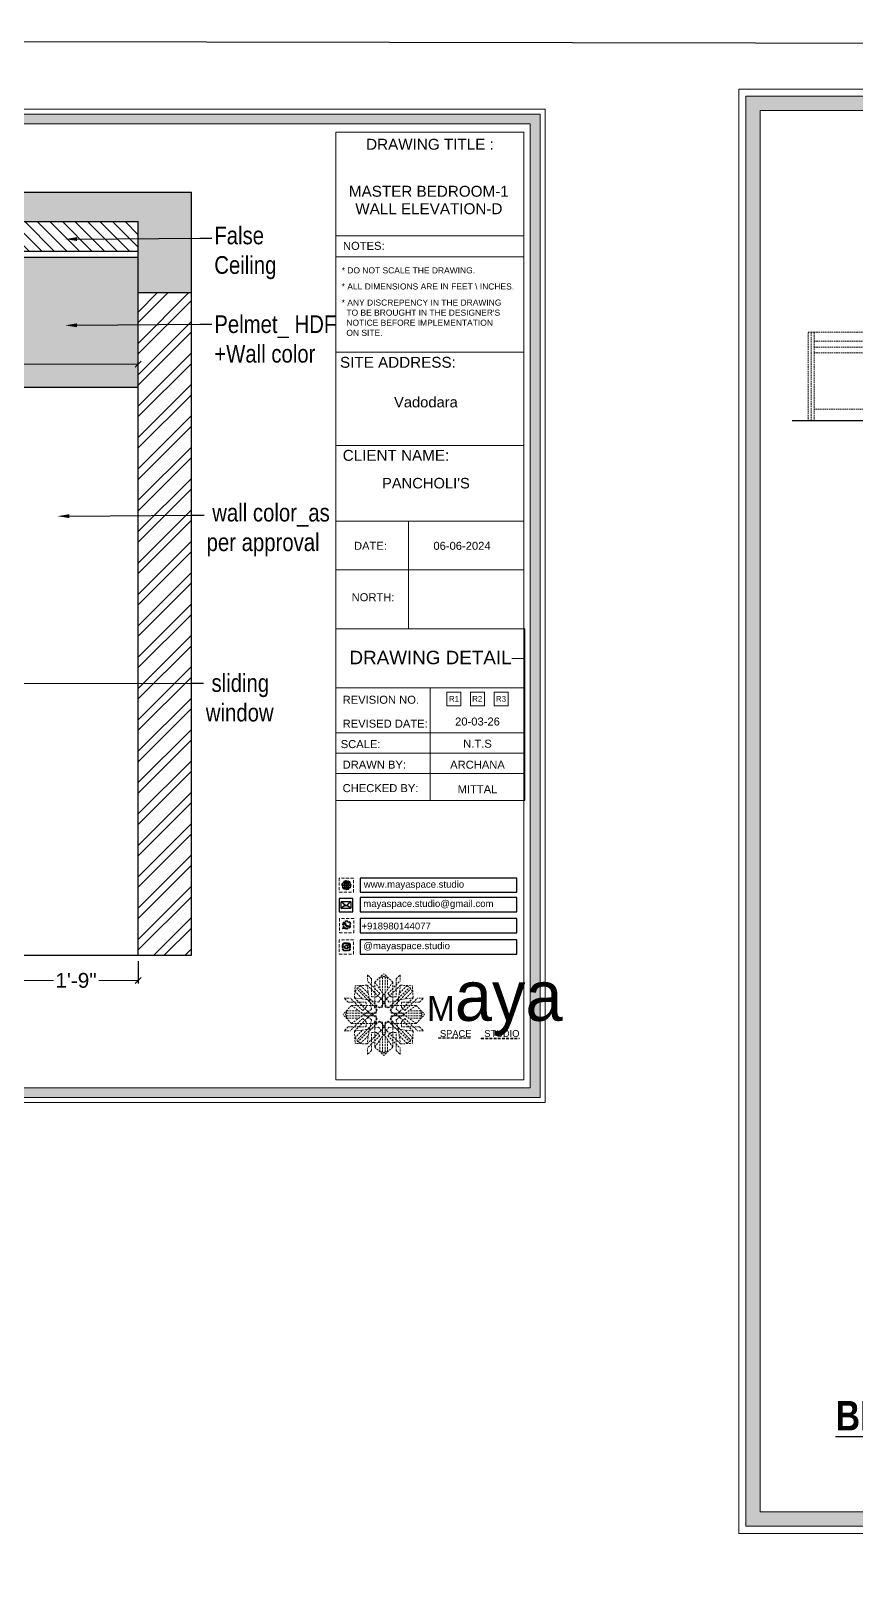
# Model space of a CAD drawing. Header units: millimetres. Extents: x 56222 to 3066687, y -650199 to -121287.
# Drawn here: x 131956.1 to 132095.6, y -184095.8 to -183835.7 of the extents above; entities that cross this region are included whole.
import ezdxf
from ezdxf import colors
from ezdxf.entities.mleader import LeaderData, LeaderLine
from ezdxf.enums import TextEntityAlignment as Align
from ezdxf.math import Vec2, Vec3

# ---------------------------------------------------------------- set-up
doc = ezdxf.new("R2010")
doc.units = ezdxf.units.MM
doc.header["$MEASUREMENT"] = 0
doc.header["$PDMODE"] = 35
for name, pattern in [('CENTER', [2, 1.25, -0.25, 0.25, -0.25]), ('DASHED2', [0.375, 0.25, -0.125]), ('DASHEDX2', [1.5, 1, -0.5])]:
    doc.linetypes.add(name, pattern=pattern)
doc.layers.get('Defpoints').update_dxf_attribs({"color": 220})
doc.layers.add('AR HATCH-7', color=7, linetype='Continuous')
for name, color, linetype, lineweight in [('dim05', 1, 'Continuous', 13), ('Dimension', 10, 'DASHEDX2', 20), ('FURNITURE', 32, 'Continuous', 9), ('GROUND FLOOR  ( HATCH )', 251, 'Continuous', 9), ('Labelling', 1, 'Continuous', 25), ('NAME PLATE', 7, 'Continuous', 25), ('SECTION ( SLAB PLine )', 104, 'Continuous', 30), ('Text', 7, 'Continuous', 15), ('TILE', 14, 'Continuous', 9), ('wall', 7, 'Continuous', 30), ('XX~SLAB ( BEAM )~ ( DIM )', 7, 'Continuous', 9)]:
    doc.layers.add(name, color=color, linetype=linetype, lineweight=lineweight)
doc.styles.add('Arial', font='arial.ttf')
doc.styles.get("Standard").update_dxf_attribs({"font": 'arial.ttf', "height": 6})
doc.styles.add('style4', font='ARIALN.TTF')
doc.dimstyles.new('ISO-25', dxfattribs={"dimtxt": 2.5, "dimasz": 1, "dimexe": 0.5, "dimexo": 1, "dimtad": 0, "dimdec": 1, "dimlunit": 4, "dimtxsty": 'Standard', "dimblk": 'OBLIQUE', "dimcen": 2.5, "dimclrd": 1, "dimclre": 1, "dimclrt": 5, "dimadec": 0, "dimazin": 0, "dimtfac": 1, "dimtdec": 1, "dimtmove": 0, "dimatfit": 3, "dimfxl": 1, "dimlwd": -1, "dimarcsym": 0})

# ---------------------------------------------------------------- blocks, each defined once
blk = doc.blocks.new('_Oblique')
at = {"layer": 'wall', "color": 0, "lineweight": -2}
blk.add_line((-0.5, -0.5), (0.5, 0.5), dxfattribs=at)
blk = doc.blocks.new('*D165')
at = {"layer": 'Defpoints', "color": 0, "lineweight": 30, "transparency": 16777216}
for p in [(131953.24, -183992.01), (131974.24, -183992.01), (131974.24, -183996.29)]:
    blk.add_point(p, dxfattribs=at)
at = {"layer": 'dim05', "color": 1, "linetype": 'Continuous', "lineweight": -2, "transparency": 16777216}
for p, q in [((131953.24, -183993.01), (131953.24, -183996.79)), ((131974.24, -183993.01), (131974.24, -183996.79))]:
    blk.add_line(p, q, dxfattribs=at)
at = {"layer": 'dim05', "color": 1, "linetype": 'Continuous', "transparency": 16777216}
for p, q in [((131953.24, -183996.29), (131959.91, -183996.29)), ((131974.24, -183996.29), (131967.57, -183996.29))]:
    blk.add_line(p, q, dxfattribs=at)
at = {"layer": 'dim05', "color": 1, "transparency": 16777216, "rotation": 180}
blk.add_blockref('_Oblique', (131953.24, -183996.29), dxfattribs=at)
at = {"layer": 'dim05', "color": 1, "transparency": 16777216}
blk.add_blockref('_Oblique', (131974.24, -183996.29), dxfattribs=at)
at = {"layer": 'dim05', "color": 5, "lineweight": 25, "transparency": 16777216, "insert": (131963.74, -183996.29), "char_height": 2.5, "attachment_point": 5, "style": 'Arial'}
blk.add_mtext('1\'-9"', dxfattribs=at)
blk = doc.blocks.new('FSFSF')
at = {"color": 42, "lineweight": 5, "true_color": 0xe0ac11}
for p, q in [((28593.19, 131.45), (28593.54, 137.71)), ((28599.8, 138.06), (28593.54, 137.71)), ((28596.24, 137.86), (28595.12, 136.69)), ((28596.24, 137.86), (28600.47, 133.65)), ((28601.03, 130), (28599.8, 138.06)), ((28599.8, 138.05), (28608.58, 129.56)), ((28600.03, 143.51), (28600.03, 140.16)), ((28602.15, 141.41), (28600.03, 143.51)), ((28606.47, 133.76), (28600.03, 140.16)), ((28602.15, 141.41), (28602.15, 131.95)), ((28603.86, 139.69), (28608.58, 144.08)), ((28603.86, 126.58), (28603.86, 139.69)), ((28603.86, 139.69), (28608.58, 133.02)), ((28607.9, 142.22), (28606.58, 142.22)), ((28606.58, 142.22), (28606.58, 135.84)), ((28607.9, 142.22), (28608.58, 142.85)), ((28607.9, 142.22), (28607.9, 126.58)), ((28613.31, 139.69), (28608.58, 144.08)), ((28609.27, 142.22), (28608.59, 142.85)), ((28613.31, 139.69), (28608.59, 133.02)), ((28617.37, 138.05), (28608.59, 129.56)), ((28609.27, 142.22), (28609.27, 126.58)), ((28609.27, 142.22), (28610.59, 142.22)), ((28610.59, 142.22), (28610.59, 135.84)), ((28610.7, 133.76), (28617.14, 140.16)), ((28613.31, 126.58), (28613.31, 139.69)), ((28615.02, 141.41), (28617.14, 143.51)), ((28615.02, 141.41), (28615.02, 131.95)), ((28616.14, 130), (28617.37, 138.06)), ((28620.93, 137.86), (28616.7, 133.65)), ((28617.14, 143.51), (28617.14, 140.16)), ((28617.37, 138.06), (28623.63, 137.71)), ((28620.93, 137.86), (28622.05, 136.69)), ((28624, 131.45), (28623.65, 137.71)), ((28587.73, 131.22), (28591.08, 131.22)), ((28589.84, 129.1), (28587.73, 131.22)), ((28597.49, 124.78), (28591.08, 131.22)), ((28593.19, 131.45), (28601.69, 122.67)), ((28601.25, 130.22), (28593.19, 131.45)), ((28593.39, 135), (28594.56, 136.12)), ((28593.39, 135), (28597.6, 130.78)), ((28595.12, 136.69), (28594.53, 136.69)), ((28594.56, 136.12), (28594.56, 136.71)), ((28605.17, 124.98), (28594.56, 136.12)), ((28606.27, 126.08), (28595.12, 136.69)), ((28605.86, 129.18), (28601.03, 130)), ((28602.07, 125.39), (28601.25, 130.22)), ((28604.75, 131.95), (28602.15, 131.95)), ((28606.47, 133.76), (28604.75, 131.95)), ((28605.86, 129.18), (28608.58, 133.02)), ((28607.9, 128.92), (28608.58, 129.56)), ((28611.31, 129.18), (28608.59, 133.02)), ((28609.27, 128.92), (28608.59, 129.56)), ((28610.7, 133.76), (28612.42, 131.95)), ((28610.9, 126.08), (28622.05, 136.69)), ((28611.31, 129.18), (28616.14, 130)), ((28612.02, 124.98), (28622.62, 136.12)), ((28612.42, 131.95), (28615.02, 131.95)), ((28615.12, 125.39), (28615.94, 130.22)), ((28623.99, 131.45), (28615.5, 122.67)), ((28615.94, 130.22), (28624, 131.45)), ((28623.8, 135), (28619.59, 130.78)), ((28619.7, 124.78), (28626.1, 131.22)), ((28622.05, 136.69), (28622.64, 136.69)), ((28622.62, 136.12), (28622.62, 136.71)), ((28623.8, 135), (28622.62, 136.12)), ((28629.45, 131.22), (28626.1, 131.22)), ((28627.34, 129.1), (28629.45, 131.22)), ((28591.56, 127.39), (28587.17, 122.66)), ((28591.56, 117.94), (28587.17, 122.66)), ((28589.03, 123.35), (28588.4, 122.67)), ((28589.03, 121.98), (28588.4, 122.65)), ((28589.03, 123.35), (28589.03, 124.67)), ((28589.03, 124.67), (28595.4, 124.67)), ((28589.03, 123.35), (28604.66, 123.35)), ((28589.03, 121.98), (28604.66, 121.98)), ((28589.03, 121.98), (28589.03, 120.66)), ((28589.84, 129.1), (28599.29, 129.1)), ((28604.66, 127.39), (28591.56, 127.39)), ((28591.56, 127.39), (28598.23, 122.67)), ((28591.56, 117.94), (28598.23, 122.65)), ((28593.19, 113.88), (28601.69, 122.65)), ((28597.49, 124.78), (28599.29, 126.5)), ((28602.07, 125.39), (28598.23, 122.67)), ((28602.07, 119.94), (28598.23, 122.65)), ((28599.29, 126.5), (28599.29, 129.1)), ((28602.33, 123.35), (28601.69, 122.67)), ((28602.33, 121.98), (28601.69, 122.65)), ((28602.33, 123.35), (28602.97, 122.67)), ((28602.33, 121.98), (28602.97, 122.65)), ((28605.17, 124.98), (28602.97, 122.67)), ((28605.17, 120.35), (28602.97, 122.65)), ((28603.68, 126.54), (28603.68, 127.39)), ((28604.66, 126.54), (28603.68, 126.54)), ((28604.71, 127.57), (28603.86, 127.57)), ((28607.9, 126.58), (28603.86, 126.58)), ((28604.66, 123.35), (28604.66, 127.39)), ((28604.66, 121.98), (28604.66, 117.94)), ((28604.7, 126.58), (28604.71, 127.57)), ((28606.27, 126.08), (28608.58, 128.27)), ((28607.9, 128.92), (28608.58, 128.27)), ((28609.27, 128.92), (28608.59, 128.27)), ((28610.9, 126.08), (28608.59, 128.27)), ((28609.27, 126.58), (28613.31, 126.58)), ((28612.02, 124.98), (28614.21, 122.67)), ((28612.02, 120.35), (28614.21, 122.65)), ((28612.46, 126.58), (28612.46, 127.57)), ((28612.46, 127.57), (28613.31, 127.57)), ((28612.52, 123.35), (28612.52, 127.39)), ((28612.52, 127.39), (28625.63, 127.39)), ((28612.52, 126.54), (28613.51, 126.54)), ((28628.16, 123.35), (28612.52, 123.35)), ((28612.52, 121.98), (28612.52, 117.94)), ((28628.16, 121.98), (28612.52, 121.98)), ((28613.51, 126.54), (28613.51, 127.39)), ((28614.85, 123.35), (28614.21, 122.67)), ((28614.85, 121.98), (28614.21, 122.65)), ((28614.85, 123.35), (28615.5, 122.67)), ((28614.85, 121.98), (28615.5, 122.65)), ((28615.12, 125.39), (28618.96, 122.67)), ((28615.12, 119.94), (28618.96, 122.65)), ((28623.99, 113.88), (28615.5, 122.65)), ((28627.34, 129.1), (28617.89, 129.1)), ((28617.89, 126.5), (28617.89, 129.1)), ((28619.7, 124.78), (28617.89, 126.5)), ((28625.63, 127.39), (28618.96, 122.67)), ((28625.63, 117.94), (28618.96, 122.65)), ((28628.16, 124.67), (28621.78, 124.67)), ((28625.63, 127.39), (28630.02, 122.66)), ((28625.63, 117.94), (28630.02, 122.66)), ((28628.16, 123.35), (28628.16, 124.67)), ((28628.16, 123.35), (28628.78, 122.67)), ((28628.16, 121.98), (28628.78, 122.65)), ((28628.16, 121.98), (28628.16, 120.66)), ((28589.84, 116.23), (28587.73, 114.11)), ((28587.73, 114.11), (28591.08, 114.11)), ((28589.03, 120.66), (28595.4, 120.66)), ((28589.84, 116.23), (28599.29, 116.23)), ((28597.49, 120.54), (28591.08, 114.11)), ((28604.66, 117.94), (28591.56, 117.94)), ((28601.25, 115.1), (28593.19, 113.87)), ((28593.19, 113.87), (28593.54, 107.62)), ((28593.39, 110.32), (28597.6, 114.55)), ((28605.17, 120.35), (28594.56, 109.2)), ((28606.27, 119.15), (28595.12, 108.54)), ((28597.49, 120.54), (28599.29, 118.83)), ((28599.29, 118.83), (28599.29, 116.23)), ((28599.8, 107.17), (28608.58, 115.67)), ((28601.03, 115.23), (28599.8, 107.17)), ((28605.86, 116.05), (28601.03, 115.23)), ((28602.07, 119.94), (28601.25, 115.1)), ((28602.15, 103.82), (28602.15, 113.27)), ((28604.75, 113.27), (28602.15, 113.27)), ((28604.66, 118.78), (28603.68, 118.78)), ((28603.68, 118.78), (28603.68, 117.94)), ((28607.9, 118.65), (28603.86, 118.65)), ((28603.86, 118.65), (28603.86, 105.54)), ((28604.71, 117.66), (28603.86, 117.66)), ((28604.7, 118.65), (28604.71, 117.66)), ((28606.47, 111.47), (28604.75, 113.27)), ((28605.86, 116.05), (28608.58, 112.21)), ((28606.27, 119.15), (28608.58, 116.96)), ((28607.9, 103.01), (28607.9, 118.65)), ((28607.9, 116.31), (28608.58, 116.96)), ((28607.9, 116.31), (28608.58, 115.67)), ((28610.9, 119.15), (28608.59, 116.96)), ((28609.27, 116.31), (28608.59, 116.96)), ((28609.27, 116.31), (28608.59, 115.67)), ((28611.31, 116.05), (28608.59, 112.21)), ((28617.37, 107.17), (28608.59, 115.67)), ((28609.27, 118.65), (28613.31, 118.65)), ((28609.27, 103.01), (28609.27, 118.65)), ((28610.7, 111.47), (28612.42, 113.27)), ((28610.9, 119.15), (28622.05, 108.54)), ((28611.31, 116.05), (28616.14, 115.23)), ((28612.02, 120.35), (28622.62, 109.2)), ((28612.42, 113.27), (28615.02, 113.27)), ((28612.46, 118.65), (28612.46, 117.66)), ((28612.46, 117.66), (28613.31, 117.66)), ((28612.52, 118.78), (28613.51, 118.78)), ((28612.52, 117.94), (28625.63, 117.94)), ((28613.31, 118.65), (28613.31, 105.54)), ((28613.51, 118.78), (28613.51, 117.94)), ((28615.02, 103.82), (28615.02, 113.27)), ((28615.12, 119.94), (28615.94, 115.1)), ((28615.94, 115.1), (28624, 113.87)), ((28616.14, 115.23), (28617.37, 107.17)), ((28619.7, 120.54), (28617.89, 118.83)), ((28617.89, 118.83), (28617.89, 116.23)), ((28627.34, 116.23), (28617.89, 116.23)), ((28623.8, 110.32), (28619.59, 114.55)), ((28619.7, 120.54), (28626.1, 114.11)), ((28628.16, 120.66), (28621.78, 120.66)), ((28624, 113.87), (28623.65, 107.62)), ((28629.45, 114.11), (28626.1, 114.11)), ((28627.34, 116.23), (28629.45, 114.11)), ((28593.39, 110.32), (28594.56, 109.2)), ((28599.8, 107.17), (28593.54, 107.52)), ((28595.12, 108.54), (28594.53, 108.54)), ((28594.56, 109.2), (28594.56, 108.61)), ((28596.24, 107.37), (28595.12, 108.54)), ((28596.24, 107.37), (28600.47, 111.58)), ((28606.47, 111.47), (28600.03, 105.07)), ((28603.86, 105.54), (28608.58, 112.21)), ((28603.86, 105.54), (28608.58, 101.15)), ((28606.58, 103.01), (28606.58, 109.38)), ((28613.31, 105.54), (28608.58, 101.15)), ((28613.31, 105.54), (28608.59, 112.21)), ((28610.59, 103.01), (28610.59, 109.38)), ((28610.7, 111.47), (28617.14, 105.07)), ((28620.93, 107.37), (28616.7, 111.58)), ((28617.37, 107.17), (28623.63, 107.52)), ((28620.93, 107.37), (28622.05, 108.54)), ((28622.05, 108.54), (28622.64, 108.54)), ((28623.8, 110.32), (28622.62, 109.2)), ((28622.62, 109.2), (28622.62, 108.61)), ((28600.03, 101.71), (28600.03, 105.07)), ((28602.15, 103.82), (28600.03, 101.71)), ((28607.9, 103.01), (28606.58, 103.01)), ((28607.9, 103.01), (28608.58, 102.38)), ((28609.27, 103.01), (28608.59, 102.38)), ((28609.27, 103.01), (28610.59, 103.01)), ((28615.02, 103.82), (28617.14, 101.71)), ((28617.14, 101.71), (28617.14, 105.07))]:
    blk.add_line(p, q, dxfattribs=at)
blk = doc.blocks.new('hgwg')
at = {"layer": 'Dimension', "true_color": 0xd39e00}
h = blk.add_hatch(color=42, dxfattribs=at)
h.dxf.hatch_style = 1
h.paths.add_polyline_path([(27505.71, 45.05), (27494.27, 45.05), (27494.27, 44.9), (27505.71, 44.9)])
h = blk.add_hatch(color=42, dxfattribs=at)
h.dxf.hatch_style = 1
h.paths.add_polyline_path([(27523.3, 44.9), (27509.68, 44.9), (27509.68, 44.75), (27523.3, 44.75)])
at = {"layer": 'Dimension', "color": 42, "true_color": 0xd39e00}
for p, q in [((27494.27, 45.05), (27505.71, 45.05)), ((27494.27, 44.9), (27494.27, 45.05)), ((27494.27, 44.9), (27505.71, 44.9)), ((27505.71, 45.05), (27505.71, 44.9)), ((27509.68, 44.9), (27523.3, 44.9)), ((27509.68, 44.9), (27509.68, 44.75)), ((27509.68, 44.75), (27523.3, 44.75)), ((27523.3, 44.75), (27523.3, 44.9))]:
    blk.add_line(p, q, dxfattribs=at)
at = {"layer": 'Dimension', "color": 42, "true_color": 0xd39e00, "attachment_point": 1}
for s, width, insert, char_height in [('{\\fCinzel|b0|i0|c0|p2;\\H1.5x;M\\fAmsterdam One|b0|i0|c0|p2;\\H2x;aya}', 85.3277, (27490.17, 69.17), 6), ('{\\fCinzel|b0|i0|c0|p0;SPACE     STUDIO}', 66.129, (27494.83, 47.86), 2.5)]:
    blk.add_mtext_dynamic_manual_height_columns(s, width=width, gutter_width=30, heights=[0], dxfattribs=dict(at, insert=insert, char_height=char_height))
blk = doc.blocks.new('QEGW4TG')
at = {"layer": 'Dimension', "true_color": 0x000000}
h = blk.add_hatch(color=18, dxfattribs=at)
h.dxf.hatch_style = 1
h.paths.add_polyline_path([(2.69, 1.93, 0.170513), (2.95, 1.97, 0.190337), (3.11, 2.18, 0.316231), (3.07, 2.28), (2.79, 2.37, 0.273721), (2.69, 2.34, 0.040749), (2.63, 2.27, -0.441282), (2.53, 2.25, -0.11828), (2.06, 2.64, -0.441282), (2.07, 2.74, 0.040749), (2.13, 2.81, 0.290083), (2.14, 2.92), (2.01, 3.18, 0.316231), (1.91, 3.2, 0.190337), (1.73, 3, 0.170513), (1.72, 2.74, 0.252784)], flags=0)
h.paths.add_polyline_path([(1.19, 1.98), (1.03, 1.3, 0.550912), (1.11, 1.23), (1.75, 1.39, 6.344125)])
h.paths.add_polyline_path([(1.81, 1.7), (1.4, 1.6), (1.5, 2.03, -9.071339)], flags=16)
h.paths.add_polyline_path([(3.11, 2.16, -0.17811), (2.95, 1.97, -0.170513), (2.69, 1.93, -0.252784), (1.72, 2.74, -0.170513), (1.73, 3, -0.17811), (1.89, 3.19, -0.370089), (2.01, 3.18), (2.14, 2.92, -0.307185), (2.13, 2.8, -0.041087), (2.06, 2.73, 0.321676), (2.05, 2.65, 0.126524), (2.55, 2.24, 0.312216), (2.62, 2.26, -0.041087), (2.68, 2.34, -0.290673), (2.79, 2.37), (3.07, 2.28, -0.370089)], flags=0)
h = blk.add_hatch(color=18, dxfattribs=at)
h.dxf.hatch_style = 1
h.paths.add_polyline_path([(2.79, 2.37, 0.273721), (2.69, 2.34, 0.040749), (2.63, 2.27, -0.441282), (2.53, 2.25, -0.11828), (2.06, 2.64, -0.441282), (2.07, 2.74, 0.040749), (2.13, 2.81, 0.290083), (2.14, 2.92), (2.01, 3.18, 0.316231), (1.91, 3.2, 0.190337), (1.73, 3, 0.170513), (1.72, 2.74, 0.252784), (2.69, 1.93, 0.170513), (2.95, 1.97, 0.190337), (3.11, 2.18, 0.316231), (3.07, 2.28)])
for p, q in [((1.19, 1.98), (1.03, 1.3)), ((1.1, 1.23), (1.75, 1.39)), ((1.5, 2.03), (1.4, 1.6)), ((1.4, 1.6), (1.81, 1.7)), ((2.01, 3.18), (2.14, 2.92)), ((3.07, 2.28), (2.8, 2.36))]:
    blk.add_line(p, q)
blk.add_lwpolyline([(0, 0), (4.68, 0), (4.68, 4.68), (0, 4.68)], close=True)
for centre, radius, start, end in [((1.09, 1.29), 0.0598, 164.8483, 282.1458), ((2.39, 2.56), 1.34, 241.4727, 205.6422), ((2.39, 2.56), 1.04, 235.9962, 210.8333), ((2.09, 2.87), 0.39, 159.7007, 198.4072), ((2.96, 3.23), 1.33, 201.4218, 258.1669), ((2.07, 2.87), 0.364, 118.9685, 159.3648), ((1.94, 3.12), 0.0896, 41.8985, 123.1344), ((2.11, 2.68), 0.066, 135.9932, 224.8892), ((1.67, 3.16), 0.586, 312.4617, 321.8728), ((3.12, 3.42), 1.31, 216.5455, 243.5279), ((2.05, 2.87), 0.104, 320.3924, 28.6971), ((2.57, 2.3), 0.066, 234.2482, 323.1441), ((3.11, 1.94), 0.586, 137.2645, 146.6756), ((2.76, 2.27), 0.104, 70.4402, 138.745), ((2.75, 2.31), 0.39, 260.7301, 299.4366), ((2.76, 2.29), 0.364, 299.7725, 340.1688), ((3.03, 2.2), 0.0896, 336.0029, 57.2388)]:
    blk.add_arc(centre, radius, start, end)
blk = doc.blocks.new('ASGERG')
at = {"layer": 'Dimension', "true_color": 0x000000}
h = blk.add_hatch(color=18, dxfattribs=at)
h.dxf.hatch_style = 1
h.paths.add_polyline_path([(0.99, 1.7, 0.353872), (1.69, 1.03), (2.96, 1.03, 0.353872), (3.66, 1.7), (3.66, 2.99, 0.353872), (2.96, 3.67), (1.69, 3.67, 0.353872), (0.99, 2.99)])
h.paths.add_polyline_path([(1.27, 2.97, -0.353872), (1.72, 3.4), (2.94, 3.4, -0.353872), (3.38, 2.97), (3.38, 1.72, -0.353872), (2.94, 1.3), (1.72, 1.3, -0.353872), (1.27, 1.72)], flags=16)
h.paths.add_polyline_path([(3.02, 2.35, -1), (1.64, 2.35, -1)], flags=0)
h.paths.add_polyline_path([(2.74, 2.35, -1), (1.92, 2.35, -1)], flags=0)
h.paths.add_polyline_path([(2.86, 3.02, -1), (3.19, 3.02, -1)], flags=0)
h.paths.add_polyline_path([(1.64, 2.35, 1), (3.02, 2.35, 1)], flags=0)
h = blk.add_hatch(color=18, dxfattribs=at)
h.dxf.hatch_style = 1
h.paths.add_polyline_path([(1.64, 2.35, 1), (3.02, 2.35, 1)])
h.paths.add_polyline_path([(2.74, 2.35, -1), (1.92, 2.35, -1)], flags=16)
h = blk.add_hatch(color=18, dxfattribs=at)
h.dxf.hatch_style = 1
h.paths.add_polyline_path([(3.19, 3.02, 1), (2.86, 3.02, 1)])
for p, q in [((0.99, 2.99), (0.99, 1.7)), ((1.27, 2.97), (1.27, 1.72)), ((1.69, 3.67), (2.96, 3.67)), ((1.69, 1.03), (2.96, 1.03)), ((2.94, 3.4), (1.72, 3.4)), ((2.94, 1.3), (1.72, 1.3)), ((3.38, 2.97), (3.38, 1.72)), ((3.66, 2.99), (3.66, 1.7))]:
    blk.add_line(p, q)
blk.add_lwpolyline([(0, 0), (4.68, 0), (4.68, 4.68), (0, 4.68)], close=True)
for centre, radius in [((2.33, 2.35), 0.694), ((2.33, 2.35), 0.414), ((3.02, 3.02), 0.168)]:
    blk.add_circle(centre, radius)
for centre, radius, start, end in [((1.76, 2.89), 0.778, 94.8631, 172.8127), ((1.76, 1.8), 0.778, 187.1873, 265.1369), ((1.76, 2.91), 0.491, 94.8631, 172.8127), ((1.76, 1.78), 0.491, 187.1873, 265.1369), ((2.9, 2.91), 0.491, 7.1873, 85.1369), ((2.9, 1.78), 0.491, 274.8631, 352.8127), ((2.89, 2.89), 0.778, 7.1873, 85.1369), ((2.89, 1.8), 0.778, 274.8631, 352.8127)]:
    blk.add_arc(centre, radius, start, end)
blk = doc.blocks.new('DTGWEGEARG')
at = {"layer": 'Dimension', "true_color": 0x000000}
h = blk.add_hatch(color=18, dxfattribs=at)
h.dxf.hatch_style = 1
h.paths.add_polyline_path([(3.83, 2.34, 1), (0.85, 2.34, 1)])
h.paths.add_polyline_path([(2.51, 1.01, 0.105795), (2.96, 1.58, -0.055205), (3.3, 1.41, -0.169822)], flags=16)
h.paths.add_polyline_path([(2.41, 1.12), (2.41, 1.69, -0.058279), (2.81, 1.63, -0.103353)], flags=16)
h.paths.add_polyline_path([(2.26, 1.13, -0.101741), (1.87, 1.63, -0.057171), (2.26, 1.69)], flags=16)
h.paths.add_polyline_path([(2.17, 1.01, -0.169822), (1.38, 1.41, -0.055205), (1.72, 1.58, 0.105795)], flags=16)
h.paths.add_polyline_path([(3.02, 1.72, 0.081336), (3.13, 2.27), (3.68, 2.27, -0.152069), (3.4, 1.52, 0.05687)], flags=16)
h.paths.add_polyline_path([(2.87, 1.77, 0.061945), (2.41, 1.84), (2.41, 2.27), (2.98, 2.27, -0.081344)], flags=16)
h.paths.add_polyline_path([(2.26, 1.84, 0.060923), (1.8, 1.77, -0.081344), (1.7, 2.27), (2.26, 2.27)], flags=16)
h.paths.add_polyline_path([(1.66, 1.72, 0.05687), (1.28, 1.52, -0.152069), (1, 2.27), (1.55, 2.27, 0.081336)], flags=16)
h.paths.add_polyline_path([(2.41, 2.42), (2.41, 2.83, 0.061945), (2.87, 2.91, -0.080009), (2.98, 2.42)], flags=16)
h.paths.add_polyline_path([(3.13, 2.42, 0.080116), (3.02, 2.96, 0.05687), (3.4, 3.16, 0.028258), (3.3, 3.27, -0.055205), (2.96, 3.1, 0.105795), (2.51, 3.67, -0.36029), (3.68, 2.42)], flags=16)
h.paths.add_polyline_path([(2.26, 2.42), (1.7, 2.42, -0.080009), (1.8, 2.91, 0.060923), (2.26, 2.84)], flags=16)
h.paths.add_polyline_path([(1.55, 2.42), (1, 2.42, -0.150466), (1.28, 3.16, 0.05687), (1.66, 2.96, 0.080116)], flags=16)
h.paths.add_polyline_path([(2.41, 2.98), (2.41, 3.56, -0.103353), (2.81, 3.05, -0.058279)], flags=16)
h.paths.add_polyline_path([(2.26, 2.99, -0.057171), (1.87, 3.05, -0.101741), (2.26, 3.55)], flags=16)
h.paths.add_polyline_path([(1.72, 3.1, -0.055205), (1.38, 3.27, -0.169822), (2.17, 3.67, 0.105795)], flags=16)
blk.add_lwpolyline([(0, 0), (4.68, 0), (4.68, 4.68), (0, 4.68)], close=True)
at = {"layer": 'Dimension', "color": 18, "true_color": 0x000000}
for p, q in [((1, 2.42), (1.55, 2.42)), ((1, 2.27), (1.55, 2.27)), ((1.7, 2.42), (2.26, 2.42)), ((1.7, 2.27), (2.26, 2.27)), ((2.26, 3.55), (2.26, 2.99)), ((2.26, 2.84), (2.26, 2.42)), ((2.26, 2.27), (2.26, 1.84)), ((2.26, 1.69), (2.26, 1.13)), ((2.41, 3.56), (2.41, 2.98)), ((2.41, 2.83), (2.41, 2.42)), ((2.41, 2.42), (2.98, 2.42)), ((2.41, 2.27), (2.98, 2.27)), ((2.41, 2.27), (2.41, 1.84)), ((2.41, 1.69), (2.41, 1.12)), ((3.13, 2.42), (3.68, 2.42)), ((3.13, 2.27), (3.68, 2.27))]:
    blk.add_line(p, q, dxfattribs=at)
blk.add_circle((2.34, 2.34), 1.49, dxfattribs=at)
for centre, radius, start, end in [((2.34, 2.34), 1.34, 142.3819, 176.6093), ((2.34, 2.34), 1.34, 183.0315, 217.6181), ((2.34, 4.74), 1.9, 236.1399, 249.1595), ((2.34, -0.06), 1.9, 110.8405, 123.8601), ((2.34, 2.34), 1.34, 97.3549, 135.9073), ((2.34, 4.74), 1.75, 236.7417, 249.3811), ((2.34, -0.06), 1.75, 110.6189, 123.2583), ((2.34, 2.34), 1.34, 224.0927, 262.6451), ((3.28, 2.34), 1.73, 159.0567, 177.3789), ((3.28, 2.34), 1.73, 182.3435, 200.9433), ((3.28, 2.34), 1.58, 158.8325, 177.1302), ((3.28, 2.34), 1.58, 182.5658, 201.1675), ((3.28, 2.34), 1.73, 129.9301, 154.0867), ((3.28, 2.34), 1.73, 205.9133, 230.0699), ((2.34, 4.74), 1.9, 253.6799, 267.6253), ((2.34, -0.06), 1.9, 92.3747, 106.3201), ((3.28, 2.34), 1.58, 130.1073, 153.3446), ((2.34, 4.74), 1.75, 254.3336, 267.422), ((2.34, -0.06), 1.75, 92.578, 105.6664), ((3.28, 2.34), 1.58, 206.6554, 229.8927), ((1.4, 2.34), 1.58, 26.6554, 50.2584), ((2.34, 4.74), 1.75, 272.3248, 285.6664), ((2.34, 4.74), 1.9, 272.1415, 286.3201), ((2.34, -0.06), 1.9, 73.6799, 87.8585), ((2.34, -0.06), 1.75, 74.3336, 87.6752), ((1.4, 2.34), 1.58, 309.7416, 333.3446), ((2.34, 2.34), 1.34, 3.3907, 82.6451), ((1.4, 2.34), 1.73, 25.9133, 50.0699), ((1.4, 2.34), 1.73, 309.9301, 334.0867), ((2.34, 2.34), 1.34, 277.3549, 315.9073), ((1.4, 2.34), 1.58, 2.8698, 21.1675), ((1.4, 2.34), 1.58, 338.8325, 357.4342), ((2.34, 4.74), 1.75, 290.6189, 303.2583), ((2.34, -0.06), 1.75, 56.7417, 69.3811), ((2.34, 4.74), 1.9, 290.8405, 303.8601), ((1.4, 2.34), 1.73, 2.6211, 20.9433), ((1.4, 2.34), 1.73, 339.0567, 357.6565), ((2.34, -0.06), 1.9, 56.1399, 69.1595), ((2.34, 2.34), 1.34, 322.3819, 356.9685)]:
    blk.add_arc(centre, radius, start, end, dxfattribs=at)
blk = doc.blocks.new('*D526')
at = {"layer": 'Defpoints', "color": 0, "lineweight": 30, "transparency": 16777216}
for p in [(131897.74, -183889.37), (131974.24, -183892.12), (131974.24, -183896.01)]:
    blk.add_point(p, dxfattribs=at)
at = {"layer": 'dim05', "color": 1, "linetype": 'Continuous', "lineweight": -2, "transparency": 16777216}
for p, q in [((131897.74, -183890.37), (131897.74, -183892.62)), ((131974.24, -183895.01), (131974.24, -183891.62))]:
    blk.add_line(p, q, dxfattribs=at)
at = {"layer": 'dim05', "color": 1, "linetype": 'Continuous', "transparency": 16777216}
for p, q in [((131897.74, -183892.12), (131931.12, -183892.12)), ((131974.24, -183892.12), (131940.85, -183892.12))]:
    blk.add_line(p, q, dxfattribs=at)
at = {"layer": 'dim05', "color": 1, "transparency": 16777216, "rotation": 180}
blk.add_blockref('_Oblique', (131897.74, -183892.12), dxfattribs=at)
at = {"layer": 'dim05', "color": 1, "transparency": 16777216}
blk.add_blockref('_Oblique', (131974.24, -183892.12), dxfattribs=at)
at = {"layer": 'dim05', "color": 5, "lineweight": 25, "transparency": 16777216, "insert": (131935.99, -183892.12), "char_height": 2.5, "attachment_point": 5, "style": 'Arial'}
blk.add_mtext('6\'-4{\\H1x;\\S1/2;}"', dxfattribs=at)

msp = doc.modelspace()

# ---------------------------------------------------------------- hatches: boundary and pattern name
at = {"layer": 'AR HATCH-7', "lineweight": 0, "true_color": 0x939598}
h = msp.add_hatch(dxfattribs=at)
h.set_pattern_fill('AR-CONC', color=252, angle=45)
h.set_pattern_definition([(95, (0, -839.159), (5.51551999, 4.62807079), [0.75, -8.25]), (40, (0, -839.159), (-6.29992167, 4.3376815), [0.6, -6.6]), (145.4514445, (0.4596, -838.773), (-0.78440164, 8.96575221), [0.63740192, -7.01142112]), (91.1842, (-1.414, -837.7446), (8.71693388, 6.37613776), [1.125, -12.375]), (141.6356355, (-0.688, -837.213), (-0.2790007, 13.4971167), [0.9561034, -10.5171376]), (36.184164, (-1.414, -837.745), (-0.2790007, 13.4971167), [0.9, -9.9]), (66, (-0.3536, -837.391), (7.06771572, 1.37382476), [0.75, -8.25]), (11, (-0.3536, -837.391), (-3.40708593, 6.84808435), [0.6, -6.6]), (116.4514447, (0.2354, -837.2765), (3.66062975, 8.22190906), [0.6374019, -7.01142112]), (82.5, (0, -839.1588), (-2.267931853, 2.439898176), [0, -6.52, 0, -6.7, 0, -6.625]), (52.5, (0, -839.1588), (-0.92872942, 4.6490945), [0, -3.82, 0, -6.37, 0, -2.525]), (12.5, (-1.5768, -840.7356), (3.934181673, 3.615207618), [0, -2.5, 0, -7.8, 0, -10.35]), (2.5, (-2.284, -841.4427), (3.41589983, 4.83159807), [0, -3.25, 0, -5.18, 0, -7.35])])
h.paths.add_polyline_path([(131983.24, -183863.01), (131816.74, -183863.01), (131816.74, -183880.01), (131825.74, -183880.01), (131825.74, -183868.01), (131974.24, -183868.01), (131974.24, -183870.87), (131983.24, -183870.79)])
h.paths.add_polyline_path([(131983.24, -183870.79), (131974.24, -183870.87), (131974.24, -183880.01), (131983.24, -183880.01)])
at = {"layer": 'AR HATCH-7', "linetype": 'CENTER', "lineweight": 30, "true_color": 0xe7e2df, "transparency": 33554687}
h = msp.add_hatch(color=254, dxfattribs=at)
h.dxf.hatch_style = 1
h.paths.add_polyline_path([(131974.24, -183880.01), (131974.24, -183874.01), (131825.74, -183874.01), (131825.74, -183880.01), (131821.24, -183880.01), (131821.24, -183896.01), (131974.24, -183896.01)])
at = {"layer": 'AR HATCH-7', "lineweight": 9, "true_color": 0x939598}
h = msp.add_hatch(dxfattribs=at)
h.set_pattern_fill('ANSI32', color=252, scale=10)
h.set_pattern_definition([(45, (0, -836.1588), (-2.65165043, 2.65165043), []), (45, (1.7678, -836.1588), (-2.65165043, 2.65165043), [])])
h.paths.add_polyline_path([(131983.24, -183880.01), (131974.24, -183880.01), (131974.24, -183885.45), (131983.24, -183885.37)])
h.paths.add_polyline_path([(131983.24, -183885.37), (131974.24, -183885.45), (131974.24, -183917.61), (131983.24, -183917.53)])
h.paths.add_polyline_path([(131983.24, -183917.53), (131974.24, -183917.61), (131974.24, -183992.01), (131983.24, -183992.01)])
h.paths.add_polyline_path([(131821.24, -183880.01), (131816.74, -183880.01), (131816.74, -183992.01), (131821.24, -183992.01)])
at = {"layer": 'Dimension', "linetype": 'Continuous', "true_color": 0xd39e00}
h = msp.add_hatch(color=42, dxfattribs=at)
h.paths.add_polyline_path([(132076.96, -183846.82), (132076.96, -184088.55), (132420.37, -184088.55), (132420.37, -183846.82)])
h.paths.add_polyline_path([(132079.37, -183849.23), (132417.96, -183849.23), (132417.96, -184086.14), (132079.37, -184086.14)], flags=16)
h = msp.add_hatch(color=42, dxfattribs=at)
h.paths.add_polyline_path([(131805.99, -183849.83), (131805.99, -184016.09), (132042.19, -184016.09), (132042.19, -183849.83)])
h.paths.add_polyline_path([(131807.65, -183851.49), (132040.53, -183851.49), (132040.53, -184014.43), (131807.65, -184014.43)], flags=16)
at = {"layer": 'Dimension', "true_color": 0x000000}
h = msp.add_hatch(color=18, dxfattribs=at)
h.dxf.hatch_style = 1
h.paths.add_polyline_path([(132010.08, -183984.15, 0.414214), (132010.26, -183983.97), (132010.26, -183983.09, 0.414214), (132010.08, -183982.92), (132008.68, -183982.92, 0.414214), (132008.51, -183983.09), (132008.51, -183983.97, 0.414214), (132008.68, -183984.15)])
h.paths.add_polyline_path([(132009.51, -183983.62), (132010.16, -183984.05, -0.198912), (132010.08, -183984.08), (132008.68, -183984.08, -0.198912), (132008.61, -183984.05), (132009.25, -183983.62), (132009.38, -183983.74)], flags=16)
h.paths.add_polyline_path([(132009.38, -183983.65), (132008.67, -183982.98, -0.028783), (132008.68, -183982.98), (132010.08, -183982.98, -0.028783), (132010.1, -183982.98)], flags=16)
h.paths.add_polyline_path([(132009.56, -183983.57), (132010.16, -183983.02, -0.202482), (132010.19, -183983.09), (132010.19, -183983.97, -0.043076), (132010.19, -183983.99)], flags=16)
h.paths.add_polyline_path([(132009.2, -183983.57), (132008.58, -183983.99, -0.043076), (132008.57, -183983.97), (132008.57, -183983.09, -0.202482), (132008.61, -183983.02)], flags=16)
at = {"layer": 'GROUND FLOOR  ( HATCH )', "linetype": 'CENTER', "lineweight": 15}
h = msp.add_hatch(dxfattribs=at)
h.set_pattern_fill('ANSI31', color=6, scale=12, angle=90, style=0)
h.paths.add_polyline_path([(131974.24, -183868.01), (131825.74, -183868.01), (131825.74, -183873.01), (131974.24, -183873.01)])
h.paths.add_polyline_path([(131740.38, -183878.53), (131752.51, -183878.53), (131752.51, -183867.23), (131740.38, -183867.23)], flags=9)
h.paths.add_polyline_path([(131740.45, -183894.02), (131754.94, -183894.02), (131754.94, -183882.77), (131740.45, -183882.77)], flags=9)
h.paths.add_polyline_path([(131740.45, -183926.16), (131758.7, -183926.16), (131758.7, -183919.91), (131740.45, -183919.91)], flags=9)
h.paths.add_polyline_path([(131740.45, -183915.12), (131750.96, -183915.12), (131750.96, -183908.88), (131740.45, -183908.88)], flags=9)
h.paths.add_polyline_path([(131740.45, -183910), (131754.94, -183910), (131754.94, -183898.75), (131740.45, -183898.75)], flags=9)
h.paths.add_polyline_path([(131740.57, -183935.58), (131757.99, -183935.58), (131757.99, -183924.33), (131740.57, -183924.33)], flags=9)
h.paths.add_polyline_path([(131765.34, -183863.11), (131791.03, -183863.11), (131791.03, -183859.93), (131765.34, -183859.93)], flags=9)
h.paths.add_polyline_path([(131771.13, -183899.39), (131784.12, -183899.39), (131784.12, -183896.37), (131771.13, -183896.37)], flags=9)
h.paths.add_polyline_path([(131768.86, -183914.63), (131786.39, -183914.63), (131786.39, -183911.56), (131768.86, -183911.56)], flags=9)
h.paths.add_polyline_path([(131762.63, -183859.83), (131793.72, -183859.83), (131793.72, -183856.65), (131762.63, -183856.65)], flags=9)
h.paths.add_polyline_path([(131781.15, -183967.17), (131793.49, -183967.17), (131793.49, -183964.84), (131781.15, -183964.84)], flags=9)
h.paths.add_polyline_path([(131778.65, -183926.03), (131790.16, -183926.03), (131790.16, -183923.73), (131778.65, -183923.73)], flags=9)
h.paths.add_polyline_path([(131763.28, -183935.7), (131772.11, -183935.7), (131772.11, -183933.37), (131763.28, -183933.37)], flags=9)
h.paths.add_polyline_path([(131763.75, -183926), (131770.69, -183926), (131770.69, -183923.74), (131763.75, -183923.74)], flags=9)
h.paths.add_polyline_path([(131761.46, -183909.46), (131782.54, -183909.46), (131782.54, -183906.28), (131761.46, -183906.28)], flags=9)
h.paths.add_polyline_path([(131765.43, -184001.4), (131782.37, -184001.4), (131782.37, -183998.75), (131765.43, -183998.75)], flags=9)
h.paths.add_polyline_path([(131765.1, -183997.68), (131778.77, -183997.68), (131778.77, -183995.03), (131765.1, -183995.03)], flags=9)
h.paths.add_polyline_path([(131765.41, -183993.47), (131790.53, -183993.47), (131790.53, -183990.82), (131765.41, -183990.82)], flags=9)
h.paths.add_polyline_path([(131765.63, -183989.82), (131785.13, -183989.82), (131785.13, -183987.17), (131765.63, -183987.17)], flags=9)
h.paths.add_polyline_path([(131760.96, -183891.97), (131783.79, -183891.97), (131783.79, -183888.79), (131760.96, -183888.79)], flags=9)
h.paths.add_polyline_path([(131761.46, -183886.11), (131792.05, -183886.11), (131792.05, -183878.02), (131761.46, -183878.02)], flags=9)
h.paths.add_polyline_path([(131761.46, -183877.34), (131794.44, -183877.34), (131794.44, -183875), (131761.46, -183875)], flags=9)
h.paths.add_polyline_path([(131761.46, -183874.32), (131787.11, -183874.32), (131787.11, -183871.97), (131761.46, -183871.97)], flags=9)
h.paths.add_polyline_path([(131761.65, -183869.66), (131770.26, -183869.66), (131770.26, -183867.32), (131761.65, -183867.32)], flags=9)
h.paths.add_polyline_path([(131790.5, -183954.75), (131792.92, -183954.75), (131792.92, -183952.56), (131790.5, -183952.56)], flags=9)
h.paths.add_polyline_path([(131786.05, -183954.43), (131788.48, -183954.43), (131788.48, -183952.84), (131786.05, -183952.84)], flags=9)
h.paths.add_polyline_path([(131781.7, -183954.43), (131784.13, -183954.43), (131784.13, -183952.84), (131781.7, -183952.84)], flags=9)
h.paths.add_polyline_path([(131761.59, -183954.97), (131776.73, -183954.97), (131776.73, -183952.64), (131761.59, -183952.64)], flags=9)
h.paths.add_polyline_path([(131782.86, -183959.49), (131791.79, -183959.49), (131791.79, -183956.4), (131782.86, -183956.4)], flags=9)
h.paths.add_polyline_path([(131761.59, -183959.45), (131778.95, -183959.45), (131778.95, -183957.12), (131761.59, -183957.12)], flags=9)
h.paths.add_polyline_path([(131784.23, -183963.66), (131790.35, -183963.66), (131790.35, -183960.56), (131784.23, -183960.56)], flags=9)
h.paths.add_polyline_path([(131761.6, -183967.13), (131774.26, -183967.13), (131774.26, -183964.87), (131761.6, -183964.87)], flags=9)
h.paths.add_polyline_path([(131783.21, -183971.74), (131791.43, -183971.74), (131791.43, -183969.48), (131783.21, -183969.48)], flags=9)
h.paths.add_polyline_path([(131761.59, -183971.58), (131776.61, -183971.58), (131776.61, -183969.25), (131761.59, -183969.25)], flags=9)
h.paths.add_polyline_path([(131761.22, -183963.3), (131769.48, -183963.3), (131769.48, -183960.97), (131761.22, -183960.97)], flags=9)
h.paths.add_polyline_path([(131762.62, -183947.82), (131794.38, -183947.82), (131794.38, -183943.9), (131762.62, -183943.9)], flags=9)
h.paths.add_polyline_path([(131765.86, -183850.99), (131791.7, -183850.99), (131791.7, -183847.82), (131765.86, -183847.82)], flags=9)
h.paths.add_polyline_path([(131568.11, -184008.66), (131630.74, -184008.66), (131630.74, -183998.17), (131568.11, -183998.17)], flags=9)

# ---------------------------------------------------------------- linework, layer by layer
at = {"color": 18, "true_color": 0x000000}
for points in [[(132011.78, -183981.39), (132038.25, -183981.39), (132038.25, -183978.97), (132011.78, -183978.97)], [(132011.78, -183984.69), (132038.25, -183984.69), (132038.25, -183982.28), (132011.78, -183982.28)], [(132011.79, -183988.22), (132038.25, -183988.22), (132038.25, -183985.8), (132011.79, -183985.8)], [(132011.78, -183991.82), (132038.25, -183991.82), (132038.25, -183989.4), (132011.78, -183989.4)]]:
    msp.add_lwpolyline(points, close=True, dxfattribs=at)
msp.add_lwpolyline([(132008.23, -183984.71), (132010.53, -183984.71), (132010.53, -183982.41), (132008.23, -183982.41)], close=True)
at = {"layer": 'Dimension', "color": 42, "linetype": 'Continuous', "true_color": 0xd39e00}
for p, q in [((132039.41, -183870.39), (132007.67, -183870.39)), ((132039.41, -183873.97), (132007.67, -183873.97)), ((132039.41, -183890.1), (132007.67, -183890.1)), ((132039.41, -183905.83), (132007.67, -183905.83)), ((132039.41, -183918.65), (132007.67, -183918.65)), ((132019.95, -183918.65), (132019.95, -183936.87)), ((132039.41, -183926.9), (132007.67, -183926.9)), ((132039.6, -183936.87), (132007.57, -183936.87)), ((132039.6, -183936.87), (132039.6, -183965.88)), ((132037.39, -183941.84), (132039.6, -183941.84)), ((132007.57, -183946.82), (132039.6, -183946.82)), ((132023.59, -183965.88), (132023.59, -183946.82)), ((132039.6, -183954.44), (132007.57, -183954.44)), ((132039.6, -183957.88), (132007.57, -183957.88)), ((132039.6, -183961.31), (132007.57, -183961.31)), ((132007.57, -183965.88), (132039.6, -183965.88))]:
    msp.add_line(p, q, dxfattribs=at)
at = {"layer": 'Dimension', "color": 18, "linetype": 'Continuous', "true_color": 0x000000}
for p, q in [((132008.51, -183983.09), (132008.51, -183983.97)), ((132008.57, -183983.09), (132008.57, -183983.97)), ((132008.58, -183983.99), (132009.2, -183983.57)), ((132008.61, -183983.02), (132009.2, -183983.57)), ((132008.61, -183984.05), (132009.25, -183983.62)), ((132008.67, -183982.98), (132009.38, -183983.65)), ((132008.68, -183982.92), (132010.08, -183982.92)), ((132008.68, -183982.98), (132010.08, -183982.98)), ((132008.68, -183984.08), (132010.08, -183984.08)), ((132008.68, -183984.15), (132010.08, -183984.15)), ((132009.25, -183983.62), (132009.38, -183983.74)), ((132009.38, -183983.65), (132010.1, -183982.98)), ((132009.38, -183983.74), (132009.51, -183983.62)), ((132010.16, -183984.05), (132009.51, -183983.62)), ((132009.56, -183983.57), (132010.16, -183983.02)), ((132010.19, -183983.99), (132009.56, -183983.57)), ((132010.19, -183983.09), (132010.19, -183983.97)), ((132010.26, -183983.09), (132010.26, -183983.97))]:
    msp.add_line(p, q, dxfattribs=at)
at = {"layer": 'Dimension', "color": 42, "linetype": 'Continuous', "true_color": 0xd39e00}
for points in [[(132075.75, -183845.62), (132421.58, -183845.62), (132421.58, -184089.75), (132075.75, -184089.75)], [(132076.96, -183846.82), (132420.37, -183846.82), (132420.37, -184088.55), (132076.96, -184088.55)], [(131805.16, -183849.01), (132043.02, -183849.01), (132043.02, -184016.92), (131805.16, -184016.92)], [(132079.37, -183849.23), (132417.96, -183849.23), (132417.96, -184086.14), (132079.37, -184086.14)], [(131805.99, -183849.83), (132042.19, -183849.83), (132042.19, -184016.09), (131805.99, -184016.09)], [(131807.65, -183851.49), (132040.53, -183851.49), (132040.53, -184014.43), (131807.65, -184014.43)], [(132026.42, -183947.55), (132028.76, -183947.55), (132028.76, -183949.89), (132026.42, -183949.89)], [(132030.43, -183947.55), (132032.76, -183947.55), (132032.76, -183949.89), (132030.43, -183949.89)], [(132034.43, -183947.55), (132036.77, -183947.55), (132036.77, -183949.89), (132034.43, -183949.89)]]:
    msp.add_lwpolyline(points, close=True, dxfattribs=at)
at = {"layer": 'Dimension', "color": 42, "linetype": 'ByBlock', "true_color": 0xd39e00}
msp.add_lwpolyline([(132007.67, -184013.07), (132007.67, -183852.86), (132039.41, -183852.86), (132039.41, -184013.07)], close=True, dxfattribs=at)
at = {"layer": 'Dimension', "color": 18, "true_color": 0x000000}
for centre, radius, start, end in [((132008.68, -183983.09), 0.176, 90, 180), ((132008.68, -183983.97), 0.176, 180, 270), ((132008.68, -183983.09), 0.11, 134.2135, 180), ((132008.68, -183983.97), 0.11, 180, 189.8662), ((132008.68, -183983.97), 0.11, 225, 270), ((132008.68, -183983.09), 0.11, 90, 96.5948), ((132010.08, -183983.09), 0.176, 0, 90), ((132010.08, -183983.09), 0.11, 83.4052, 90), ((132010.08, -183983.97), 0.176, 270, 0), ((132010.08, -183983.97), 0.11, 270, 315), ((132010.08, -183983.09), 0.11, 0, 45.7865), ((132010.08, -183983.97), 0.11, 350.1338, 0)]:
    msp.add_arc(centre, radius, start, end, dxfattribs=at)
at = {"layer": 'FURNITURE', "linetype": 'DASHED2', "lineweight": 15}
for p, q in [((132087.99, -183886.71), (132087.99, -183901.71)), ((132088.49, -183901.71), (132088.49, -183886.71)), ((132088.49, -183886.71), (132110.4, -183886.71)), ((132088.49, -183888.21), (132110.4, -183888.21)), ((132088.49, -183889.21), (132110.4, -183889.21)), ((132088.49, -183890.21), (132110.4, -183890.21)), ((132110.4, -183899.71), (132088.49, -183899.71))]:
    msp.add_line(p, q, dxfattribs=at)
at = {"layer": 'FURNITURE', "lineweight": 30}
msp.add_line((131821.24, -183896.01), (131974.24, -183896.01), dxfattribs=at)
at = {"layer": 'FURNITURE', "linetype": 'DASHED2', "lineweight": 15}
msp.add_lwpolyline([(132110.4, -183886.71), (132111.4, -183886.71), (132111.4, -183901.71), (132087.49, -183901.71), (132087.49, -183886.71), (132088.49, -183886.71)], dxfattribs=at)
at = {"layer": 'SECTION ( SLAB PLine )', "color": 1}
for p, q in [((131816.74, -183863.01), (131983.24, -183863.01)), ((131983.24, -183880.01), (131983.24, -183863.01)), ((131825.74, -183868.01), (131974.24, -183868.01)), ((131974.24, -183880.01), (131974.24, -183868.01)), ((131974.24, -183880.01), (131983.24, -183880.01)), ((132225.86, -183901.71), (132084.77, -183901.71))]:
    msp.add_line(p, q, dxfattribs=at)
at = {"layer": 'SECTION ( SLAB PLine )', "color": 6}
for p, q in [((131825.74, -183873.01), (131974.24, -183873.01)), ((131825.74, -183874.01), (131974.24, -183874.01))]:
    msp.add_line(p, q, dxfattribs=at)
at = {"layer": 'TILE', "color": 3, "lineweight": 30}
msp.add_lwpolyline([(130964.58, -183835.75), (133130.68, -183839.68), (133130.68, -184636.78), (130964.58, -184632.85)], close=True, dxfattribs=at)
at = {"layer": 'XX~SLAB ( BEAM )~ ( DIM )', "lineweight": 30}
for p, q in [((131974.24, -183992.01), (131974.24, -183880.01)), ((131983.24, -183992.01), (131983.24, -183880.01)), ((131816.74, -183992.01), (131983.24, -183992.01))]:
    msp.add_line(p, q, dxfattribs=at)

# ---------------------------------------------------------------- block references
at = {"layer": 'Dimension', "color": 42, "true_color": 0xd39e00}
for name, p, xscale, yscale, zscale in [('DTGWEGEARG', (132008.24, -183981.39), 0.5170916748881188, 0.5170916748881188, 0.5170916748881188), ('QEGW4TG', (132008.26, -183988.22), 0.5170916748881188, 0.5170916748881188, 0.5170916748881188), ('ASGERG', (132008.24, -183991.82), 0.5170916748881188, 0.5170916748881188, 0.5170916748881188), ('FSFSF', (122812.44, -184041.5), 0.321697858218787, 0.321697858218787, 0.321697858218787), ('hgwg', (119117.34, -184027.14), 0.4694669529921514, 0.4694669529921514, 0.4694669529921514)]:
    msp.add_blockref(name, p, dxfattribs=dict(at, xscale=xscale, yscale=yscale, zscale=zscale))

# ---------------------------------------------------------------- texts
at = {"color": 18, "true_color": 0x000000, "char_height": 1.1562, "attachment_point": 1}
for s, width, gutter_width, insert in [('www.mayaspace.studio', 7.7644, 6.49, (132012.38, -183979.45)), ('mayaspace.studio@gmail.com', 4.844, 4.05, (132012.29, -183982.71)), ('+918980144077', 18.8892, 4.05, (132011.99, -183986.51)), ('@mayaspace.studio', 4.844, 4.05, (132012.29, -183989.84))]:
    msp.add_mtext_dynamic_manual_height_columns(s, width=width, gutter_width=gutter_width, heights=[0], dxfattribs=dict(at, insert=insert))
at = {"layer": 'Labelling', "color": 251, "true_color": 0x636466, "insert": (132122.99, -184074.03), "char_height": 5, "attachment_point": 5, "style": 'style4'}
msp.add_mtext_dynamic_manual_height_columns('{\\fArial Narrow|b1|i0|c0|p34;\\LBED AND SIDE TABLE DETAIL}', width=79.1081, gutter_width=1, heights=[0], dxfattribs=at)
at = {"layer": 'NAME PLATE', "style": 'Arial'}
for s, height, p in [('DRAWING TITLE : ', 1.8413, (132023.92, -183855.85)), ('MASTER BEDROOM-1', 1.8413, (132023.37, -183863.8)), ('WALL ELEVATION-D', 1.8413, (132023.38, -183866.75)), ('NOTES:', 1.353, (132012.38, -183872.78)), ('SITE ADDRESS:', 1.8413, (132018.15, -183892.71)), ('Vadodara', 1.78, (132022.88, -183899.41)), ('CLIENT NAME:', 1.8413, (132017.82, -183908.44)), ("PANCHOLI'S", 1.78, (132022.88, -183913.11)), ('DATE:', 1.353, (132013.51, -183923.49)), ('06-06-2024', 1.353, (132028.98, -183923.49)), ('NORTH:', 1.353, (132013.95, -183932.18)), ('DRAWING DETAIL', 2.2764, (132023.66, -183942.83)), ('REVISION NO.', 1.3529, (132015.26, -183949.51)), ('REVISED DATE: ', 1.3529, (132016.26, -183953.55)), ('SCALE:', 1.353, (132011.84, -183957.01)), ('DRAWN BY:', 1.353, (132014.16, -183960.48)), ('ARCHANA', 1.353, (132031.6, -183960.49)), ('CHECKED BY:', 1.3529, (132015.21, -183964.45)), ('MITTAL', 1.353, (132031.6, -183964.63))]:
    msp.add_text(s, height=height, dxfattribs=at).set_placement(p, align=Align.CENTER)
for s, p in [('R1', (132026.78, -183949.16)), ('R2', (132030.7, -183949.16))]:
    msp.add_text(s, height=0.954, dxfattribs=at).set_placement(p)
at = {"layer": 'NAME PLATE', "char_height": 1.0232, "width": 39.5325, "attachment_point": 1, "style": 'Arial'}
for s, insert in [('* DO NOT SCALE THE DRAWING.', (132008.64, -183875.74)), ('* ALL DIMENSIONS ARE IN FEET \\\\ INCHES.', (132008.64, -183878.46)), ("* ANY DISCREPENCY IN THE DRAWING \\P  TO BE BROUGHT IN THE DESIGNER'S\\P  NOTICE BEFORE IMPLEMENTATION \\P  ON SITE.", (132008.64, -183881.18))]:
    msp.add_mtext(s, dxfattribs=dict(at, insert=insert))
at = {"layer": 'NAME PLATE', "lineweight": 0, "attachment_point": 2, "style": 'Arial'}
for s, insert, char_height, width in [('R3', (132035.57, -183948.21), 0.954, 1.8614), ('20-03-26', (132031.6, -183951.84), 1.353, 11.7243), ('N.T.S', (132031.6, -183955.59), 1.353, 2.6405)]:
    msp.add_mtext(s, dxfattribs=dict(at, insert=insert, char_height=char_height, width=width))

# ---------------------------------------------------------------- dimensions: what is measured, and where the dimension line sits
at = {"layer": 'dim05', "color": 27, "lineweight": 25, "true_color": 0x7d5120}
for base, p1, p2, picture, middle in [((131974.24, -183892.12), (131897.74, -183889.37), (131974.24, -183896.01), '*D526', (131935.99, -183892.12)), ((131974.24, -183996.29), (131953.24, -183992.01), (131974.24, -183992.01), '*D165', (131963.74, -183996.29))]:
    dim = msp.add_linear_dim(base=base, p1=p1, p2=p2, dimstyle='ISO-25', override={"dimtxsty": 'Arial', "dimtmove": 1}, dxfattribs=at)
    dim.commit()
    dim.dimension.update_dxf_attribs({"geometry": picture, "text_midpoint": middle})

# ---------------------------------------------------------------- leaders
at = {"layer": 'Text', "color": 1, "lineweight": 0, "ltscale": 20}
ml = msp.add_multileader_mtext('Standard', dxfattribs=at)
ml.set_content('False \\PCeiling', color=1, style='style4')
ml.set_leader_properties()
ml.build(insert=Vec2(0, 0))
ml.multileader.update_dxf_attribs({"dogleg_length": 2.02, "arrow_head_size": 2})
ctx = ml.context
ctx.base_point, ctx.char_height, ctx.arrow_head_size, ctx.landing_gap_size, ctx.plane_origin = Vec3(131986.71, -183870.78), 3, 2, 0.4, Vec3(131919.67, -183867.78)
notes = []
notes.append((ctx, [(0, (1, 1, 0), (131984.68, -183870.78), (1, 0), 2.02, [(0, [(131961.9, -183870.97)], 0, [])])]))
ctx.mtext.insert = Vec3(131987.11, -183868.84)
ml = msp.add_multileader_mtext('Standard', dxfattribs=at)
ml.set_content('Pelmet_ HDF\\P+Wall color', color=1, style='style4')
ml.set_leader_properties()
ml.build(insert=Vec2(0, 0))
ml.multileader.update_dxf_attribs({"dogleg_length": 2.02, "arrow_head_size": 2})
ctx = ml.context
ctx.base_point, ctx.char_height, ctx.arrow_head_size, ctx.landing_gap_size, ctx.plane_origin = Vec3(131986.71, -183885.36), 3, 2, 0.4, Vec3(131919.67, -183885.36)
notes.append((ctx, [(0, (1, 1, 0), (131984.68, -183885.36), (1, 0), 2.02, [(0, [(131961.9, -183885.55)], 0, [])])]))
ctx.mtext.insert = Vec3(131987.11, -183883.84)
ml = msp.add_multileader_mtext('Standard', dxfattribs=at)
ml.set_content(' wall color_as\\Pper approval ', color=1, style='style4')
ml.set_leader_properties()
ml.build(insert=Vec2(0, 0))
ml.multileader.update_dxf_attribs({"dogleg_length": 2.02, "arrow_head_size": 2})
ctx = ml.context
ctx.base_point, ctx.char_height, ctx.arrow_head_size, ctx.landing_gap_size, ctx.plane_origin = Vec3(131985.41, -183917.62), 3, 2, 0.4, Vec3(131918.38, -183917.62)
notes.append((ctx, [(0, (1, 1, 0), (131983.39, -183917.62), (1, 0), 2.02, [(0, [(131960.6, -183917.81)], 0, [])])]))
ctx.mtext.insert = Vec3(131985.81, -183915.7)
ml = msp.add_multileader_mtext('Standard', dxfattribs=at)
ml.set_content(' sliding \\Pwindow', color=1, style='style4')
ml.set_leader_properties()
ml.build(insert=Vec2(0, 0))
ml.multileader.update_dxf_attribs({"dogleg_length": 2.02, "arrow_head_size": 2})
ctx = ml.context
ctx.base_point, ctx.char_height, ctx.arrow_head_size, ctx.landing_gap_size, ctx.plane_origin = Vec3(131985.28, -183946.02), 3, 2, 0.4, Vec3(131918.25, -183946.02)
notes.append((ctx, [(0, (1, 1, 0), (131983.26, -183946.02), (1, 0), 2.02, [(0, [(131904.54, -183946.21)], 0, [])])]))
ctx.mtext.insert = Vec3(131985.68, -183944.5)
for ctx, leaders in notes:
    for number, flags, end, landing, length, lines in leaders:
        leader = LeaderData()
        leader.index, (leader.has_last_leader_line, leader.has_dogleg_vector, leader.attachment_direction) = number, flags
        leader.last_leader_point, leader.dogleg_vector, leader.dogleg_length = Vec3(end), Vec3(landing), length
        for number, points, colour, breaks in lines:
            line = LeaderLine()
            line.index, line.vertices, line.color, line.breaks = number, Vec3.list(points), colors.encode_raw_color(colour), breaks
            leader.lines.append(line)
        ctx.leaders.append(leader)

doc.saveas('drawing.dxf')
